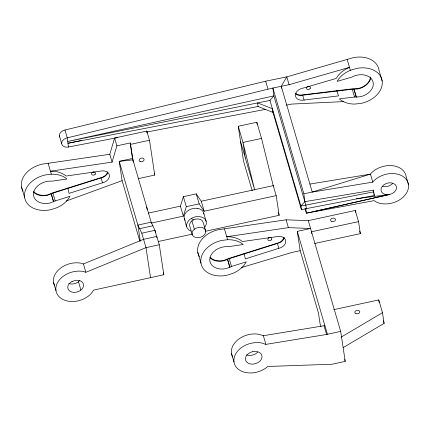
<?xml version="1.0" encoding="UTF-8"?>
<svg xmlns="http://www.w3.org/2000/svg" width="430" height="430" viewBox="0 0 430 430"><rect width="100%" height="100%" fill="white"/><g stroke="black" fill="none" stroke-linecap="round" stroke-linejoin="round"><path stroke-width="0.64" d="M67.8 188.087L69.063 193.36L104.485 182.159A8.165 5.934 -16.3 0 0 109.392 175.144A8.165 5.934 -16.3 0 0 102.523 170.823L66.07 176.037A24.102 17.523 -16.3 0 0 50.434 171.221L112.079 162.115L109.79 154.289L114.59 138.019L146.797 131.053L149.495 140.261L154.746 175.064L138.439 178.595M112.079 162.115L116.885 145.834L114.59 138.019M116.885 145.834L130.177 142.964L132.51 158.471L151.43 223.052L183.341 216.134L180.412 206.147L183.374 196.671L196.252 193.882L201.256 201.235L204.185 211.221L276.173 195.623L279.145 215.306L205.314 231.308M183.341 216.134L186.298 206.658L183.374 196.671M244.1 253.609L245.363 258.881L280.785 247.685A8.165 5.934 -16.3 0 0 285.692 240.671A8.165 5.934 -16.3 0 0 278.828 236.35L242.375 241.563A24.102 17.523 -16.3 0 0 226.734 236.747L288.379 227.637L310.562 228.475L297.259 231.361L300.188 250.658L318.442 312.992L320.06 323.677L320.995 326.87M281.521 88.231L281.268 86.29L286.794 76.868L353.207 57.684A24.102 17.523 -16.3 0 1 379.023 70.332L382.184 81.119A24.102 17.523 -16.3 0 1 360.915 103.426L354.745 104.076A24.102 17.523 -16.3 0 1 339.394 98.862L354.546 97.019L360.05 96.777A14.937 10.857 -16.3 0 0 372.923 81.571A14.937 10.857 -16.3 0 0 353.508 76.26L351.896 77.104L337.12 81.388A24.102 17.523 -16.3 0 1 350.353 70.316L356.373 68.472A24.102 17.523 -16.3 0 1 382.184 81.119M117.804 137.573L68.451 147.006A6.316 4.59 -16.3 0 1 61.684 143.69A6.316 4.59 -16.3 0 1 67.257 137.847L272.889 88.016L303.865 193.785L312.244 192.065L372.794 182.121L373.46 181.234A20.21 14.695 -16.3 0 1 401.373 175.515A20.21 14.695 -16.3 0 1 404.06 196.241A20.21 14.695 -16.3 0 1 376.148 201.96L374.197 200.638L306.386 213.167L305.069 208.679M272.625 111.171L301.446 209.695L306.375 208.631L305.821 204.981L273.872 95.879L67.725 141.448L269.943 100.41L273.872 95.879L272.889 88.016L289.084 84.694L349.488 67.354A24.102 17.523 -16.3 0 0 336.255 78.427L300.586 88.838A8.165 5.934 -16.3 0 0 295.421 95.766A8.165 5.934 -16.3 0 0 302.075 100.276L338.523 95.901L336.835 90.719M306.375 208.631L374.304 195.489L373.756 191.839L373.267 190.178L304.848 201.654L300.898 206.051L301.446 209.695M192.183 234.377L189.743 226.056A6.961 5.063 -16.3 0 1 191.925 220.875L193.409 219.929A6.961 5.063 -16.3 0 1 203.137 222.251L205.578 230.571M194.365 229.201L195.844 228.255L199.31 227.271A6.961 5.063 -16.3 0 1 205.696 231.227A6.961 5.063 -16.3 0 1 200.229 237.355L198.45 237.682A6.961 5.063 -16.3 0 1 192.414 235A6.961 5.063 -16.3 0 1 194.365 229.201L191.925 220.875M341.001 337.211L382.485 312.685L378.749 299.92L333.707 309.681M343.194 347.569L384.114 323.392L382.485 312.685M33.314 191.914A14.937 10.857 -16.3 0 0 47.687 195.247L52.911 193.161L103.066 177.332A8.165 5.934 -16.3 0 0 107.849 172.435M24.66 197.66A24.102 17.523 -16.3 0 1 45.128 174.983L51.304 174.188A24.102 17.523 -16.3 0 1 66.94 179.004L51.853 181.191L50.09 181.078A14.937 10.857 -16.3 0 0 33.465 194.193A14.937 10.857 -16.3 0 0 49.971 203.035L55.196 200.95L69.929 196.322A24.102 17.523 -16.3 0 1 57.077 207.647L51.111 209.625A24.102 17.523 -16.3 0 1 24.66 197.66L21.5 186.873M210.474 258.279A14.937 10.857 -16.3 0 0 223.992 260.768L229.217 258.683L279.371 242.853A8.165 5.934 -16.3 0 0 284.273 237.424M200.96 263.187A24.102 17.523 -16.3 0 1 221.428 240.504L227.604 239.709A24.102 17.523 -16.3 0 1 243.24 244.525L228.153 246.712L226.39 246.6A14.937 10.857 -16.3 0 0 209.765 259.72A14.937 10.857 -16.3 0 0 226.271 268.556L231.496 266.476L246.229 261.849A24.102 17.523 -16.3 0 1 233.382 273.168L227.411 275.146A24.102 17.523 -16.3 0 1 200.96 263.187L197.8 252.399M54.76 285.885A20.21 14.695 -16.3 0 1 59.48 269.008A20.21 14.695 -16.3 0 1 81.168 263.214L83.442 263.945L143.566 239.316L156.783 236.452L159.272 244.767L163.835 274.748L93.702 290.089L91.16 293.604A20.21 14.695 -16.3 0 1 64.688 300.231A20.21 14.695 -16.3 0 1 58.254 281.435A20.21 14.695 -16.3 0 1 83.608 271.534L85.876 272.271L146.006 247.642L159.272 244.767M66.252 201.02L122.12 180.648L119.218 161.347L132.51 158.471M241.488 267.53L292.126 252.405L300.188 250.658M234.001 362.038A20.21 14.695 -16.3 0 1 261.65 343L265.89 344.371L326.59 334.465L340.678 331.374L345.215 361.372L331.949 364.248L267.911 366.462L265.471 368.273A20.21 14.695 -16.3 0 1 234.001 362.038L231.464 353.385M232.705 357.018A20.21 14.695 -16.3 0 1 237.424 340.141A20.21 14.695 -16.3 0 1 259.113 334.346L263.353 335.717L324.876 325.607L327.413 334.255M59.759 137.009A6.316 4.59 -16.3 0 1 64.968 130.021L265.659 81.2L286.794 76.868L289.084 84.694M314.771 211.442L389.628 194.457A7.928 5.762 -16.3 0 0 395.401 184.798A7.928 5.762 -16.3 0 0 382.281 186.34A7.928 5.762 -16.3 0 0 387.597 194.699L389.628 194.457L306.386 213.167L305.811 208.577M130.177 142.964L130.575 144.356L149.495 140.261M252.206 190.732L243.509 161.067L238.242 126.275L256.812 122.249L261.542 138.412L273.303 186.023L273.243 185.636L201.256 201.235M261.542 138.412L242.971 142.438L238.242 126.275M148.5 213.06L180.412 206.147M186.298 206.658L199.181 203.868L204.185 211.221M139.605 228.669L152.865 225.798M132.913 159.863L119.218 161.347L137.879 225.078L141.771 233.189L154.988 230.329L156.982 237.758M158.267 241.499L192.242 234.14M199.375 256.699A24.102 17.523 -16.3 0 1 218.268 229.717L286.09 219.816L308.267 220.649L355.271 210.463L358.539 221.627L360.356 233.63L314.647 243.487M358.539 221.627L311.524 231.77L311.815 233.667M81.727 140.363L67.967 143.281L258.081 106.479L272.937 112.397L272.383 108.731L257.575 102.92L258.081 106.479M286.396 105.135L291.604 104.076L343.833 101.593M373.756 191.839L300.898 206.051L269.943 100.41M146.759 132.042L265.208 109.413M309.901 184.072L370.45 174.134L371.117 173.242A20.21 14.695 -16.3 0 1 392.219 165.657A20.21 14.695 -16.3 0 1 406.156 176.703L408.5 184.69M23.075 191.173A24.102 17.523 -16.3 0 1 41.968 164.196L109.79 154.289M356.443 198.719L387.597 194.699M370.816 78.072A14.937 10.857 -16.3 0 1 357.765 88.983L352.267 89.225L300.656 95.449A8.165 5.934 -16.3 0 1 295.458 93.681M197.171 208.314L199.493 208.867A10.105 7.348 -16.3 0 1 203.723 213.065L206.163 221.391L206.335 223.315A10.105 7.348 -16.3 0 1 204.696 227.207M191.366 218.451L193.409 219.929M184.282 218.59C185.932 222.321 185.566 227.346 189.001 230.082A10.105 7.348 -16.3 0 0 190.952 231.114M163.255 272.835L163.835 274.748M278.414 212.812L279.145 215.306M245.315 157.928L254.737 190.044L242.971 142.438L245.315 157.928L240.585 141.771M347.193 59.528L350.353 70.316M354.137 89.37L356.422 97.158M353.944 89.392L356.228 97.18M352.267 89.225L354.546 97.019M372.794 182.121L370.45 174.134L312.244 192.065L281.268 86.29M373.82 193.822L374.304 195.489M359.63 231.152L360.356 233.63M383.366 320.834L384.114 323.392M302.688 95.234L304.101 100.061M308.267 220.649L340.678 331.374M265.659 81.2L267.954 89.026M344.65 359.453L345.215 361.372M297.259 231.361L324.876 325.607M324.059 325.806L326.59 334.465M286.09 219.816L288.379 227.637M273.243 185.636L276.173 195.623M277.404 243.504L278.817 248.336M263.353 335.717L265.89 344.371M224.444 228.921L227.604 239.709M229.217 258.683L231.496 266.476M227.69 259.543L229.975 267.336M227.502 259.607L229.787 267.396M196.252 193.882L199.181 203.868M154.209 173.22L154.746 175.064M141.771 233.189L146.006 247.642L150.527 277.635M122.12 180.648L139.841 241.16M101.104 177.982L102.517 182.809M64.968 130.021L67.257 137.847L68.451 147.006M59.394 135.869L61.684 143.69M83.442 263.945L85.876 272.271M48.144 163.4L51.304 174.188M52.911 193.161L55.196 200.95M78.47 281.784L80.91 290.11M51.39 194.021L53.669 201.81M51.202 194.08L53.481 201.874M53.519 282.257L55.959 290.578M155.284 232.281L154.988 230.329L151.183 222.197L137.879 225.078L140.298 241.16M373.267 190.178L373.632 192.608M378.749 299.92L379.131 302.435M355.271 210.463L355.556 212.355M256.812 122.249L257.108 124.216M146.797 131.053L147.092 133.02M146.705 206.938L147.098 209.507M130.575 144.356L133.241 162.024M303.865 193.785L304.848 201.654M203.723 213.065L203.809 214M186.722 226.911C185.835 223.079 188.824 219.66 192.038 218.026A10.105 7.348 -16.3 0 1 199.606 216.639L201.933 217.193A10.105 7.348 -16.3 0 1 206.163 221.391M107.473 171.914A7.654 5.563 -16.3 0 1 100.98 177.633L52.729 192.833L47.628 194.881A14.426 10.487 -16.3 0 1 33.739 191.662M93.412 171.909A2.021 1.467 -16.3 0 1 92.912 172.07M257.667 352.175A8.476 6.16 -16.3 0 1 246.567 354.954M283.779 237.435A7.654 5.563 -16.3 0 1 277.286 243.16L229.029 258.355L223.928 260.403A14.426 10.487 -16.3 0 1 210.039 257.183M185.12 220.332A10.105 7.348 -16.3 0 1 186.534 211.893A10.105 7.348 -16.3 0 1 197.171 208.314M79.829 280.43A8.084 5.88 -16.3 0 1 68.832 283.553M269.212 237.596A2.021 1.467 -16.3 0 1 268.696 237.661M370.488 76.943A14.426 10.487 -16.3 0 1 357.722 88.618L352.342 88.843L302.698 94.858A7.654 5.563 -16.3 0 1 295.867 93.412M308.31 86.285A2.021 1.467 -16.3 0 1 307.805 86.441M392.499 183.61A7.928 5.762 -16.3 0 1 382.114 186.206M95.111 174.327L94.74 174.65A2.021 1.467 -16.3 0 1 92.772 175.096L92.326 174.962A2.021 1.467 -16.3 0 1 91.972 172.908A2.021 1.467 -16.3 0 1 94.756 172.269A2.021 1.467 -16.3 0 1 95.111 174.327M271.411 239.849L271.04 240.171A2.021 1.467 -16.3 0 1 269.072 240.623L268.626 240.483A2.021 1.467 -16.3 0 1 268.272 238.43A2.021 1.467 -16.3 0 1 271.056 237.795A2.021 1.467 -16.3 0 1 271.411 239.849M310.025 88.72L309.643 89.037A2.021 1.467 -16.3 0 1 307.67 89.44L307.23 89.295A2.021 1.467 -16.3 0 1 306.961 87.22A2.021 1.467 -16.3 0 1 309.756 86.65A2.021 1.467 -16.3 0 1 310.025 88.72M72.143 281.408L70.423 282.505A8.084 5.88 -16.3 0 0 71.272 291.879A8.084 5.88 -16.3 0 0 83.183 287.229A8.084 5.88 -16.3 0 0 76.164 280.263L72.143 281.408M252.781 351.649L250.674 352.326A8.476 6.16 -16.3 0 0 247.47 362.748A8.476 6.16 -16.3 0 0 261.005 359.813A8.476 6.16 -16.3 0 0 254.952 351.396L252.781 351.649M355.922 313.631A2.526 1.725 -8.6 0 0 359.824 311.992A2.526 1.725 -8.6 0 0 356.212 310.605A2.526 1.725 -8.6 0 0 355.922 313.631M140.631 161.782A2.526 1.838 -16.3 0 0 144.088 159.401A2.526 1.838 -16.3 0 0 140.158 158.622A2.526 1.838 -16.3 0 0 140.631 161.782M331.632 221.418A2.526 1.725 -8.6 0 0 335.534 219.778A2.526 1.725 -8.6 0 0 331.922 218.397A2.526 1.725 -8.6 0 0 331.632 221.418"/></g></svg>
